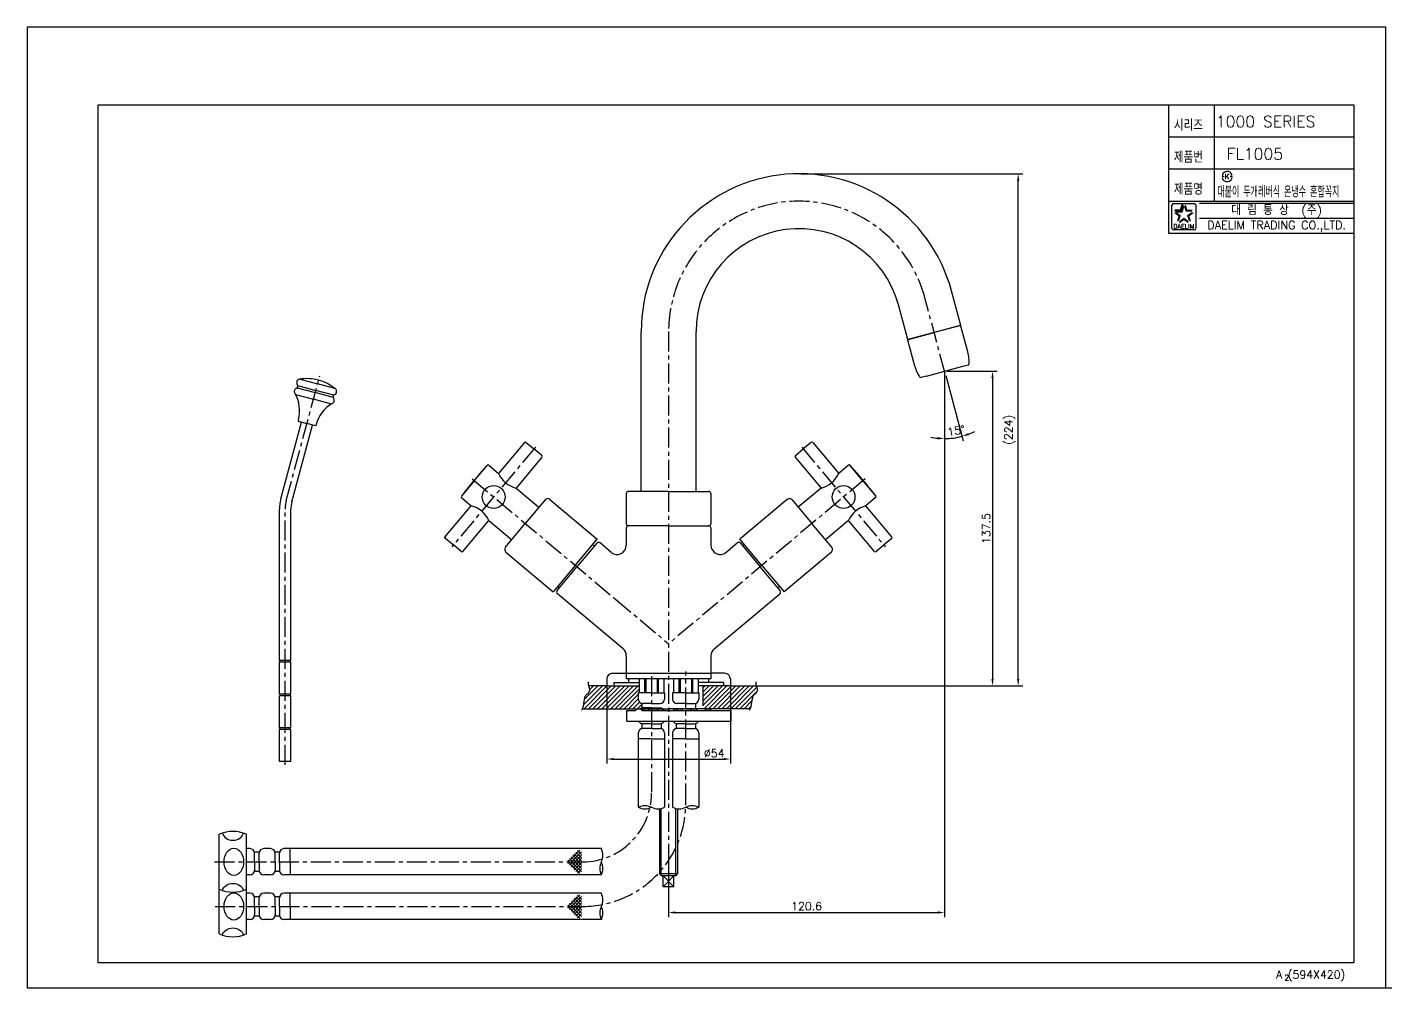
# Model space of a CAD drawing. Extents: x -1414 to 20, y -1132 to -538.
# Drawn here: x -1414 to -820, y -1132 to -712 of the extents above; entities that cross this region are included whole.
import ezdxf
from ezdxf.enums import TextEntityAlignment as Align

# ---------------------------------------------------------------- set-up
doc = ezdxf.new("R2010")
doc.units = 0
doc.header["$LTSCALE"] = 7
doc.header["$MEASUREMENT"] = 0
doc.linetypes.add('CENTER', pattern=[2, 1.25, -0.25, 0.25, -0.25])
doc.layers.get('0').update_dxf_attribs({"color": 2, "linetype": 'CONTINUOUS'})
for name, color, linetype in [('CL', 1, 'CENTER'), ('DIM', 2, 'CONTINUOUS'), ('DWG', 7, 'CONTINUOUS')]:
    doc.layers.add(name, color=color, linetype=linetype)
doc.styles.add('GHS', font='ROMANS', dxfattribs={"bigfont": 'GHS'})
doc.styles.add('ROMANS', font='romans')

# ---------------------------------------------------------------- blocks, each defined once
blk = doc.blocks.new('기본양식')
for p, q in [((-820.12, 442.54), (-820.12, 22.54)), ((-226.12, 442.54), (-820.12, 442.54)), ((-226.12, 22.54), (-226.12, 442.54)), ((-820.12, 22.54), (-226.12, 22.54))]:
    blk.add_line(p, q)
at = {"color": 4}
for p, q in [((-789.12, 33.54), (-789.12, 408.54)), ((-789.12, 408.54), (-240.12, 408.54)), ((-240.12, 408.54), (-240.12, 33.54)), ((-240.12, 33.54), (-789.12, 33.54))]:
    blk.add_line(p, q, dxfattribs=at)
at = {"color": 7}
for p, q in [((-321.12, 408.54), (-321.12, 352.54)), ((-301.12, 408.54), (-301.12, 366.54)), ((-321.12, 394.54), (-240.12, 394.54)), ((-321.12, 380.54), (-240.12, 380.54)), ((-321.12, 366.54), (-240.12, 366.54)), ((-321.12, 352.54), (-240.12, 352.54))]:
    blk.add_line(p, q, dxfattribs=at)
at = {"color": 2, "linetype": 'Continuous'}
for p, q in [((-319.64, 354.68), (-319.64, 364.68)), ((-318.89, 365.43), (-309.89, 365.43)), ((-309.14, 364.68), (-309.14, 354.68)), ((-307.62, 365.54), (-240.12, 365.54)), ((-307.62, 359.04), (-240.12, 359.04)), ((-309.89, 353.93), (-318.64, 353.93))]:
    blk.add_line(p, q, dxfattribs=at)
at = {"color": 2}
for p, q in [((-317.64, 361.81), (-318.31, 362.73)), ((-318.31, 362.73), (-315.88, 362.73)), ((-315.88, 362.73), (-315.13, 365.03)), ((-315.22, 361.81), (-314.47, 364.12)), ((-314.47, 364.12), (-315.13, 365.03)), ((-317.64, 361.81), (-315.22, 361.81))]:
    blk.add_line(p, q, dxfattribs=at)
at = {"color": 2, "linetype": 'Continuous'}
for centre, radius, start, end in [((-318.89, 364.68), 0.75, 90, 180), ((-309.89, 364.68), 0.75, 0, 90), ((-318.77, 354.8), 0.884, 188.1301, 278.1301), ((-309.89, 354.68), 0.75, 270, 0)]:
    blk.add_arc(centre, radius, start, end, dxfattribs=at)
at = {"color": 2}
for points in [[(-318.31, 362.73), (-317.64, 361.81), (-315.88, 362.73), (-315.22, 361.81)], [(-315.88, 362.73), (-315.22, 361.81), (-315.13, 365.03), (-314.47, 364.12)], [(-313.65, 365.03), (-314.32, 364.12), (-312.9, 362.73), (-313.57, 361.81)], [(-312.9, 362.73), (-313.57, 361.81), (-310.48, 362.73), (-311.14, 361.81)], [(-316.8, 359.9), (-315.72, 360.25), (-318.76, 361.32), (-317.69, 361.67)], [(-317.55, 357.59), (-316.47, 357.94), (-316.8, 359.9), (-315.72, 360.25)], [(-314.39, 358.15), (-314.39, 359.28), (-316.35, 356.72), (-316.35, 357.85)], [(-312.43, 356.72), (-312.43, 357.85), (-314.39, 358.15), (-314.39, 359.28)], [(-310.02, 361.32), (-311.1, 361.67), (-311.98, 359.9), (-313.06, 360.25)], [(-311.98, 359.9), (-313.06, 360.25), (-311.24, 357.59), (-312.31, 357.94)]]:
    blk.add_solid(points, dxfattribs=at)
at = {"layer": 'DIM'}
for p, q in [((-297.74, 377.23), (-297.24, 377.23)), ((-297.24, 377.23), (-296.74, 377.23)), ((-293.74, 377.23), (-294.24, 377.23)), ((-293.24, 377.23), (-293.74, 377.23))]:
    blk.add_line(p, q, dxfattribs=at)
for start, end in [(15, 180), (195, 0)]:
    blk.add_arc((-295.49, 377.23), 2.25, start, end, dxfattribs=at)
at = {"color": 7, "linetype": 'Continuous'}
for s, height, style, p in [('대 림 통 상  (주)', 4, 'GHS', (-273.86, 362.24)), ('DAELIM TRADING CO.,LTD.', 3.6, 'ROMANS', (-273.86, 355.47))]:
    blk.add_text(s, height=height, dxfattribs=dict(at, style=style)).set_placement(p, align=Align.MIDDLE)
at = {"color": 2, "linetype": 'Continuous', "style": 'ROMANS'}
blk.add_text('DAELIM', height=2, dxfattribs=at).set_placement((-314.39, 354.48), align=Align.CENTER)
at = {"color": 7, "style": 'GHS'}
for s, height, p in [('A (594X420)', 3.5, (-274.11, 26.57)), ('2', 2.5, (-270.45, 25.74))]:
    blk.add_text(s, height=height, dxfattribs=at).set_placement(p)
at = {"layer": 'DIM', "style": 'GHS', "width": 0.8}
for s, p in [('시리즈', (-318.78, 397.27)), ('제품번', (-318.78, 383.27)), ('제품명', (-318.78, 369.27))]:
    blk.add_text(s, height=5, dxfattribs=at).set_placement(p)
at = {"layer": 'DIM', "style": 'GHS'}
blk.add_text('K', height=2.39, dxfattribs=at).set_placement((-295.49, 377.23), align=Align.MIDDLE)

msp = doc.modelspace()

# ---------------------------------------------------------------- hatches: boundary and pattern name
h = msp.add_hatch()
h.set_pattern_fill('ANSI31', color=256, scale=11, style=0)
h.set_pattern_definition([(45, (-1975.7385, -1998.0722), (-0.9722718, 0.9722718), [])])
h.paths.add_polyline_path([(-1146.93, -1005.98), (-1146.93, -1003.29), (-1146.58, -1003.29), (-1146.58, -1000.22), (-1160.68, -1000.22), (-1168.68, -1000.22), (-1168.66, -1000.29), (-1168.62, -1000.4), (-1168.58, -1000.51), (-1168.54, -1000.64), (-1168.5, -1000.77), (-1168.45, -1000.9), (-1168.41, -1001.04), (-1168.38, -1001.19), (-1168.34, -1001.33), (-1168.31, -1001.47), (-1168.29, -1001.59), (-1168.26, -1001.71), (-1168.24, -1001.88), (-1168.24, -1002.05), (-1168.27, -1002.23), (-1168.32, -1002.38), (-1168.36, -1002.48), (-1168.41, -1002.61), (-1168.47, -1002.74), (-1168.54, -1002.88), (-1168.61, -1003.02), (-1168.69, -1003.16), (-1168.77, -1003.29), (-1168.86, -1003.42), (-1168.94, -1003.53), (-1169.03, -1003.64), (-1169.12, -1003.72), (-1169.21, -1003.8), (-1169.33, -1003.89), (-1169.47, -1003.97), (-1169.54, -1004.02), (-1169.61, -1004.06), (-1169.67, -1004.1), (-1169.73, -1004.14), (-1169.78, -1004.18), (-1169.82, -1004.22), (-1169.86, -1004.26), (-1169.9, -1004.31), (-1169.94, -1004.35), (-1169.98, -1004.4), (-1170.02, -1004.46), (-1170.06, -1004.52), (-1170.1, -1004.59), (-1170.15, -1004.68), (-1170.19, -1004.78), (-1170.24, -1004.9), (-1170.29, -1005.05), (-1170.34, -1005.21), (-1170.39, -1005.41), (-1170.45, -1005.63), (-1170.5, -1005.86), (-1170.56, -1006.11), (-1170.61, -1006.36), (-1170.66, -1006.6), (-1170.7, -1006.84), (-1170.74, -1007.07), (-1170.78, -1007.28), (-1170.8, -1007.47), (-1170.83, -1007.65), (-1170.85, -1007.82), (-1170.87, -1007.99), (-1170.89, -1008.15), (-1170.92, -1008.31), (-1170.94, -1008.48), (-1170.96, -1008.66), (-1170.99, -1008.85), (-1171.03, -1009.05), (-1171.08, -1009.25), (-1171.13, -1009.46), (-1171.2, -1009.69), (-1171.28, -1009.92), (-1171.38, -1010.16), (-1171.41, -1010.22), (-1146.08, -1010.22, -0.09037), (-1145.43, -1009.92), (-1145.43, -1007.92, -0.341999)])
h.paths.add_polyline_path([(-1097.16, -1005.86), (-1097.1, -1005.63), (-1097.05, -1005.41), (-1097, -1005.21), (-1096.95, -1005.05), (-1096.9, -1004.9), (-1096.83, -1004.73), (-1096.74, -1004.56), (-1096.66, -1004.43), (-1096.58, -1004.33), (-1096.5, -1004.24), (-1096.41, -1004.16), (-1096.3, -1004.08), (-1096.2, -1004.02), (-1096.12, -1003.97), (-1096.04, -1003.92), (-1095.96, -1003.86), (-1095.87, -1003.8), (-1095.78, -1003.72), (-1095.69, -1003.64), (-1095.6, -1003.53), (-1095.51, -1003.42), (-1095.43, -1003.29), (-1095.34, -1003.16), (-1095.27, -1003.02), (-1095.19, -1002.88), (-1095.13, -1002.74), (-1095.07, -1002.61), (-1095.02, -1002.48), (-1094.98, -1002.38), (-1094.95, -1002.28), (-1094.92, -1002.19), (-1094.91, -1002.1), (-1094.9, -1002.01), (-1094.9, -1001.92), (-1094.91, -1001.82), (-1094.92, -1001.71), (-1094.94, -1001.59), (-1094.97, -1001.47), (-1095, -1001.33), (-1095.03, -1001.19), (-1095.07, -1001.04), (-1095.11, -1000.9), (-1095.15, -1000.77), (-1095.19, -1000.64), (-1095.23, -1000.51), (-1095.28, -1000.4), (-1095.31, -1000.29), (-1095.34, -1000.22), (-1106.68, -1000.22), (-1118.68, -1000.22), (-1118.68, -1010.22), (-1098.07, -1010.22), (-1098.04, -1010.16), (-1097.94, -1009.92), (-1097.86, -1009.69), (-1097.79, -1009.46), (-1097.73, -1009.25), (-1097.69, -1009.05), (-1097.65, -1008.85), (-1097.62, -1008.66), (-1097.59, -1008.48), (-1097.57, -1008.31), (-1097.55, -1008.15), (-1097.53, -1007.99), (-1097.51, -1007.82), (-1097.49, -1007.65), (-1097.46, -1007.47), (-1097.43, -1007.28), (-1097.4, -1007.07), (-1097.36, -1006.84), (-1097.31, -1006.6), (-1097.26, -1006.36), (-1097.21, -1006.11)])

# ---------------------------------------------------------------- linework, layer by layer
for p, q in [((-1075.68, -776.33), (-978.85, -776.33)), ((-980.85, -997.22), (-980.85, -779.33)), ((-1013.03, -863.66), (-1013.03, -1101.3)), ((-1012.51, -864.59), (-1004.89, -893.04)), ((-1012.03, -862.66), (-990.07, -862.66)), ((-992.07, -865.66), (-992.07, -997.22)), ((-1160.68, -998.22), (-1160.68, -1034.22)), ((-1106.68, -998.22), (-1106.68, -1034.22)), ((-1097.45, -1000.22), (-990.07, -1000.22)), ((-991.07, -1000.22), (-978.85, -1000.22)), ((-1157.68, -1032.22), (-1109.68, -1032.22)), ((-1136.88, -1083.22), (-1136.88, -1053.81)), ((-1130.48, -1083.22), (-1130.48, -1053.81)), ((-1133.68, -1077.51), (-1133.68, -1101.3)), ((-1130.68, -1099.3), (-1016.03, -1099.3)), ((-820.12, -1132.24), (19.88, -1132.24))]:
    msp.add_line(p, q)
at = {"color": 2}
for p, q in [((-1172.47, -1072.06), (-1177.54, -1077.14)), ((-1176.34, -1075.01), (-1174.21, -1077.14)), ((-1171.76, -1072.77), (-1176.13, -1077.14)), ((-1175.63, -1074.3), (-1172.79, -1077.14)), ((-1174.93, -1073.6), (-1171.76, -1076.76)), ((-1171.76, -1074.18), (-1174.72, -1077.14)), ((-1174.22, -1072.89), (-1171.76, -1075.35)), ((-1173.51, -1072.18), (-1171.76, -1073.93)), ((-1178.46, -1077.13), (-1178.45, -1077.14)), ((-1178.46, -1077.15), (-1178.45, -1077.14)), ((-1177.75, -1076.42), (-1177.04, -1077.14)), ((-1177.75, -1077.86), (-1177.04, -1077.14)), ((-1172.47, -1082.22), (-1177.54, -1077.14)), ((-1177.05, -1075.72), (-1175.62, -1077.14)), ((-1177.05, -1078.56), (-1175.62, -1077.14)), ((-1176.34, -1079.27), (-1174.21, -1077.14)), ((-1171.76, -1081.51), (-1176.13, -1077.14)), ((-1175.63, -1079.98), (-1172.79, -1077.14)), ((-1174.93, -1080.68), (-1171.76, -1077.52)), ((-1171.76, -1080.1), (-1174.72, -1077.14)), ((-1174.22, -1081.39), (-1171.76, -1078.93)), ((-1173.51, -1082.1), (-1171.76, -1080.35)), ((-1171.76, -1075.6), (-1173.3, -1077.14)), ((-1171.76, -1078.68), (-1173.3, -1077.14)), ((-1171.76, -1077.01), (-1171.89, -1077.14)), ((-1171.76, -1077.27), (-1171.89, -1077.14)), ((-1172.47, -1091.56), (-1177.54, -1096.64)), ((-1171.76, -1092.27), (-1176.13, -1096.64)), ((-1174.22, -1092.39), (-1171.76, -1094.85)), ((-1173.51, -1091.68), (-1171.76, -1093.43)), ((-1178.46, -1096.63), (-1178.45, -1096.64)), ((-1178.46, -1096.65), (-1178.45, -1096.64)), ((-1177.75, -1095.92), (-1177.04, -1096.64)), ((-1177.75, -1097.36), (-1177.04, -1096.64)), ((-1172.47, -1101.72), (-1177.54, -1096.64)), ((-1177.05, -1095.22), (-1175.62, -1096.64)), ((-1177.05, -1098.06), (-1175.62, -1096.64)), ((-1176.34, -1094.51), (-1174.21, -1096.64)), ((-1176.34, -1098.77), (-1174.21, -1096.64)), ((-1171.76, -1101.01), (-1176.13, -1096.64)), ((-1175.63, -1093.8), (-1172.79, -1096.64)), ((-1175.63, -1099.48), (-1172.79, -1096.64)), ((-1174.93, -1093.1), (-1171.76, -1096.26)), ((-1174.93, -1100.18), (-1171.76, -1097.02)), ((-1171.76, -1093.68), (-1174.72, -1096.64)), ((-1171.76, -1099.6), (-1174.72, -1096.64)), ((-1174.22, -1100.89), (-1171.76, -1098.43)), ((-1171.76, -1095.1), (-1173.3, -1096.64)), ((-1171.76, -1098.18), (-1173.3, -1096.64)), ((-1171.76, -1096.51), (-1171.89, -1096.64)), ((-1171.76, -1096.77), (-1171.89, -1096.64)), ((-1173.51, -1101.6), (-1171.76, -1099.85))]:
    msp.add_line(p, q, dxfattribs=at)
for start, end in [(290.83834, 296.67667), (258.32333, 264.16166), (270, 285)]:
    msp.add_arc((-1013.03, -862.66), 29.45, start, end)
at = {"color": 2, "linetype": 'Continuous'}
for centre, start, end in [((-1144.06, -1059.47), 64.95062, 115.04938), ((-1144.06, -1047.17), 244.95062, 295.04938), ((-1138.31, -1047.17), 244.95062, 295.04938), ((-1129.06, -1047.17), 244.95062, 295.04938), ((-1123.31, -1059.47), 64.95062, 115.04938), ((-1123.31, -1047.17), 244.95062, 295.04938), ((-1169.24, -1074.26), 334.95062, 25.04938), ((-1156.94, -1080.01), 154.95062, 205.04938), ((-1169.24, -1080.01), 334.95062, 25.04938), ((-1169.24, -1093.76), 334.95062, 25.04938), ((-1156.94, -1099.51), 154.95062, 205.04938), ((-1169.24, -1099.51), 334.95062, 25.04938)]:
    msp.add_arc(centre, 6.79, start, end, dxfattribs=at)
for points in [[(-981.35, -779.33), (-980.35, -779.33), (-980.85, -776.33)], [(-992.57, -865.66), (-991.57, -865.66), (-992.07, -862.66)], [(-1002.4, -890.66), (-1002.71, -889.71), (-1005.41, -891.11)], [(-1016, -891.46), (-1016.05, -892.46), (-1013.03, -892.11)], [(-992.57, -997.22), (-991.57, -997.22), (-992.07, -1000.22)], [(-981.35, -997.22), (-980.35, -997.22), (-980.85, -1000.22)], [(-1157.68, -1031.72), (-1157.68, -1032.72), (-1160.68, -1032.22)], [(-1109.68, -1031.72), (-1109.68, -1032.72), (-1106.68, -1032.22)], [(-1130.68, -1098.8), (-1130.68, -1099.8), (-1133.68, -1099.3)], [(-1016.03, -1098.8), (-1016.03, -1099.8), (-1013.03, -1099.3)]]:
    msp.add_solid(points)
at = {"layer": 'CL'}
for p, q in [((-1012.77, -863.62), (-1021.63, -830.58)), ((-1133.68, -845.33), (-1133.68, -1087.52)), ((-1300.83, -919.16), (-1286.22, -864.64)), ((-1191.91, -895.88), (-1228.42, -939.39)), ((-1075.46, -895.88), (-1038.95, -939.39)), ((-1219.55, -909.76), (-1156.88, -962.34)), ((-1047.82, -909.76), (-1133.68, -981.81)), ((-1301.34, -1034.73), (-1301.34, -923.04)), ((-1156.88, -962.34), (-1133.68, -981.81)), ((-1141.18, -996), (-1141.18, -1047.14)), ((-1126.18, -1051.64), (-1126.18, -993.99)), ((-1118.68, -1000.22), (-1118.68, -1010.22)), ((-1332.17, -1077.14), (-1171.18, -1077.14)), ((-1331.87, -1096.64), (-1171.18, -1096.64))]:
    msp.add_line(p, q, dxfattribs=at)
at = {"layer": 'CL', "color": 7, "linetype": 'Continuous'}
for p, q in [((-1160.68, -1000.22), (-1168.68, -1000.22)), ((-1106.68, -1000.22), (-1095.34, -1000.22)), ((-1171.41, -1010.22), (-1133.68, -1010.22)), ((-1098.07, -1010.22), (-1133.68, -1010.22))]:
    msp.add_line(p, q, dxfattribs=at)
at = {"layer": 'CL'}
for centre, radius, start, end in [((-1076.68, -845.33), 57, 15, 180), ((-1286.34, -923.04), 15, 165, 180), ((-1171.18, -1047.14), 30, 270, 0), ((-1171.18, -1051.64), 45, 270, 0)]:
    msp.add_arc(centre, radius, start, end, dxfattribs=at)
at = {"layer": 'DIM'}
for p, q in [((-1169.21, -1003.8), (-1169.3, -1003.86)), ((-1169.12, -1003.72), (-1169.21, -1003.8)), ((-1169.03, -1003.64), (-1169.12, -1003.72)), ((-1168.94, -1003.53), (-1169.03, -1003.64)), ((-1168.86, -1003.42), (-1168.94, -1003.53)), ((-1168.89, -999.04), (-1168.9, -999.17)), ((-1168.9, -999.17), (-1168.9, -999.29)), ((-1168.9, -999.29), (-1168.89, -999.42)), ((-1168.87, -998.91), (-1168.89, -999.04)), ((-1168.89, -999.42), (-1168.88, -999.54)), ((-1168.88, -999.54), (-1168.85, -999.66)), ((-1168.83, -998.79), (-1168.87, -998.91)), ((-1168.77, -1003.29), (-1168.86, -1003.42)), ((-1168.85, -999.66), (-1168.83, -999.77)), ((-1168.78, -998.67), (-1168.83, -998.79)), ((-1168.83, -999.77), (-1168.8, -999.88)), ((-1168.8, -999.88), (-1168.77, -999.98)), ((-1168.71, -998.53), (-1168.78, -998.67)), ((-1168.77, -999.98), (-1168.73, -1000.09)), ((-1168.69, -1003.16), (-1168.77, -1003.29)), ((-1168.73, -1000.09), (-1168.7, -1000.19)), ((-1168.71, -998.52), (-1168.71, -998.53)), ((-1168.7, -1000.19), (-1168.66, -1000.29)), ((-1168.61, -1003.02), (-1168.69, -1003.16)), ((-1168.66, -1000.29), (-1168.62, -1000.4)), ((-1168.62, -1000.4), (-1168.58, -1000.51)), ((-1168.54, -1002.88), (-1168.61, -1003.02)), ((-1168.58, -1000.51), (-1168.54, -1000.64)), ((-1168.54, -1000.64), (-1168.5, -1000.77)), ((-1168.47, -1002.74), (-1168.54, -1002.88)), ((-1168.5, -1000.77), (-1168.45, -1000.9)), ((-1168.41, -1002.61), (-1168.47, -1002.74)), ((-1168.45, -1000.9), (-1168.41, -1001.04)), ((-1168.41, -1001.04), (-1168.38, -1001.19)), ((-1168.36, -1002.48), (-1168.41, -1002.61)), ((-1168.38, -1001.19), (-1168.34, -1001.33)), ((-1168.32, -1002.38), (-1168.36, -1002.48)), ((-1168.34, -1001.33), (-1168.31, -1001.47)), ((-1168.29, -1002.28), (-1168.32, -1002.38)), ((-1168.31, -1001.47), (-1168.29, -1001.59)), ((-1168.29, -1001.59), (-1168.26, -1001.71)), ((-1168.27, -1002.19), (-1168.29, -1002.28)), ((-1168.25, -1002.1), (-1168.27, -1002.19)), ((-1168.26, -1001.71), (-1168.25, -1001.82)), ((-1168.25, -1001.82), (-1168.24, -1001.92)), ((-1168.24, -1002.01), (-1168.25, -1002.1)), ((-1168.24, -1001.92), (-1168.24, -1002.01)), ((-1095.87, -1003.8), (-1095.96, -1003.86)), ((-1095.78, -1003.72), (-1095.87, -1003.8)), ((-1095.69, -1003.64), (-1095.78, -1003.72)), ((-1095.6, -1003.53), (-1095.69, -1003.64)), ((-1095.51, -1003.42), (-1095.6, -1003.53)), ((-1095.55, -999.04), (-1095.56, -999.17)), ((-1095.56, -999.17), (-1095.56, -999.29)), ((-1095.56, -999.29), (-1095.55, -999.42)), ((-1095.53, -998.91), (-1095.55, -999.04)), ((-1095.55, -999.42), (-1095.53, -999.54)), ((-1095.49, -998.79), (-1095.53, -998.91)), ((-1095.53, -999.54), (-1095.51, -999.66)), ((-1095.51, -999.66), (-1095.48, -999.77)), ((-1095.43, -1003.29), (-1095.51, -1003.42)), ((-1095.44, -998.67), (-1095.49, -998.79)), ((-1095.48, -999.77), (-1095.45, -999.88)), ((-1095.45, -999.88), (-1095.42, -999.98)), ((-1095.37, -998.53), (-1095.44, -998.67)), ((-1095.34, -1003.16), (-1095.43, -1003.29)), ((-1095.42, -999.98), (-1095.39, -1000.09)), ((-1095.39, -1000.09), (-1095.35, -1000.19)), ((-1095.36, -998.52), (-1095.37, -998.53)), ((-1095.35, -1000.19), (-1095.31, -1000.29)), ((-1095.27, -1003.02), (-1095.34, -1003.16)), ((-1095.31, -1000.29), (-1095.28, -1000.4)), ((-1095.28, -1000.4), (-1095.23, -1000.51)), ((-1095.19, -1002.88), (-1095.27, -1003.02)), ((-1095.23, -1000.51), (-1095.19, -1000.64)), ((-1095.19, -1000.64), (-1095.15, -1000.77)), ((-1095.13, -1002.74), (-1095.19, -1002.88)), ((-1095.15, -1000.77), (-1095.11, -1000.9)), ((-1095.07, -1002.61), (-1095.13, -1002.74)), ((-1095.11, -1000.9), (-1095.07, -1001.04)), ((-1095.07, -1001.04), (-1095.03, -1001.19)), ((-1095.02, -1002.48), (-1095.07, -1002.61)), ((-1095.03, -1001.19), (-1095, -1001.33)), ((-1094.98, -1002.38), (-1095.02, -1002.48)), ((-1095, -1001.33), (-1094.97, -1001.47)), ((-1094.95, -1002.28), (-1094.98, -1002.38)), ((-1094.97, -1001.47), (-1094.94, -1001.59)), ((-1094.92, -1002.19), (-1094.95, -1002.28)), ((-1094.94, -1001.59), (-1094.92, -1001.71)), ((-1094.92, -1001.71), (-1094.91, -1001.82)), ((-1094.91, -1002.1), (-1094.92, -1002.19)), ((-1094.91, -1001.82), (-1094.9, -1001.92)), ((-1094.9, -1002.01), (-1094.91, -1002.1)), ((-1094.9, -1001.92), (-1094.9, -1002.01)), ((-1171.2, -1009.69), (-1171.28, -1009.92)), ((-1171.13, -1009.46), (-1171.2, -1009.69)), ((-1171.08, -1009.25), (-1171.13, -1009.46)), ((-1171.03, -1009.05), (-1171.08, -1009.25)), ((-1170.99, -1008.85), (-1171.03, -1009.05)), ((-1170.96, -1008.66), (-1170.99, -1008.85)), ((-1170.94, -1008.48), (-1170.96, -1008.66)), ((-1170.92, -1008.31), (-1170.94, -1008.48)), ((-1170.89, -1008.15), (-1170.92, -1008.31)), ((-1170.87, -1007.99), (-1170.89, -1008.15)), ((-1170.85, -1007.82), (-1170.87, -1007.99)), ((-1170.83, -1007.65), (-1170.85, -1007.82)), ((-1170.8, -1007.47), (-1170.83, -1007.65)), ((-1170.78, -1007.28), (-1170.8, -1007.47)), ((-1170.74, -1007.07), (-1170.78, -1007.28)), ((-1170.7, -1006.84), (-1170.74, -1007.07)), ((-1170.66, -1006.6), (-1170.7, -1006.84)), ((-1170.61, -1006.36), (-1170.66, -1006.6)), ((-1170.56, -1006.11), (-1170.61, -1006.36)), ((-1170.5, -1005.86), (-1170.56, -1006.11)), ((-1170.45, -1005.63), (-1170.5, -1005.86)), ((-1170.39, -1005.41), (-1170.45, -1005.63)), ((-1170.34, -1005.21), (-1170.39, -1005.41)), ((-1170.29, -1005.05), (-1170.34, -1005.21)), ((-1170.24, -1004.9), (-1170.29, -1005.05)), ((-1170.19, -1004.78), (-1170.24, -1004.9)), ((-1170.15, -1004.68), (-1170.19, -1004.78)), ((-1170.1, -1004.59), (-1170.15, -1004.68)), ((-1170.06, -1004.52), (-1170.1, -1004.59)), ((-1170.02, -1004.46), (-1170.06, -1004.52)), ((-1169.98, -1004.4), (-1170.02, -1004.46)), ((-1169.94, -1004.35), (-1169.98, -1004.4)), ((-1169.9, -1004.31), (-1169.94, -1004.35)), ((-1169.86, -1004.26), (-1169.9, -1004.31)), ((-1169.82, -1004.22), (-1169.86, -1004.26)), ((-1169.78, -1004.18), (-1169.82, -1004.22)), ((-1169.73, -1004.14), (-1169.78, -1004.18)), ((-1169.67, -1004.1), (-1169.73, -1004.14)), ((-1169.61, -1004.06), (-1169.67, -1004.1)), ((-1169.54, -1004.02), (-1169.61, -1004.06)), ((-1169.47, -1003.97), (-1169.54, -1004.02)), ((-1169.39, -1003.92), (-1169.47, -1003.97)), ((-1169.3, -1003.86), (-1169.39, -1003.92)), ((-1097.86, -1009.69), (-1097.94, -1009.92)), ((-1097.79, -1009.46), (-1097.86, -1009.69)), ((-1097.73, -1009.25), (-1097.79, -1009.46)), ((-1097.69, -1009.05), (-1097.73, -1009.25)), ((-1097.65, -1008.85), (-1097.69, -1009.05)), ((-1097.62, -1008.66), (-1097.65, -1008.85)), ((-1097.59, -1008.48), (-1097.62, -1008.66)), ((-1097.57, -1008.31), (-1097.59, -1008.48)), ((-1097.55, -1008.15), (-1097.57, -1008.31)), ((-1097.53, -1007.99), (-1097.55, -1008.15)), ((-1097.51, -1007.82), (-1097.53, -1007.99)), ((-1097.49, -1007.65), (-1097.51, -1007.82)), ((-1097.46, -1007.47), (-1097.49, -1007.65)), ((-1097.43, -1007.28), (-1097.46, -1007.47)), ((-1097.4, -1007.07), (-1097.43, -1007.28)), ((-1097.36, -1006.84), (-1097.4, -1007.07)), ((-1097.31, -1006.6), (-1097.36, -1006.84)), ((-1097.26, -1006.36), (-1097.31, -1006.6)), ((-1097.21, -1006.11), (-1097.26, -1006.36)), ((-1097.16, -1005.86), (-1097.21, -1006.11)), ((-1097.1, -1005.63), (-1097.16, -1005.86)), ((-1097.05, -1005.41), (-1097.1, -1005.63)), ((-1097, -1005.21), (-1097.05, -1005.41)), ((-1096.95, -1005.05), (-1097, -1005.21)), ((-1096.9, -1004.9), (-1096.95, -1005.05)), ((-1096.85, -1004.78), (-1096.9, -1004.9)), ((-1096.8, -1004.68), (-1096.85, -1004.78)), ((-1096.76, -1004.59), (-1096.8, -1004.68)), ((-1096.72, -1004.52), (-1096.76, -1004.59)), ((-1096.68, -1004.46), (-1096.72, -1004.52)), ((-1096.64, -1004.4), (-1096.68, -1004.46)), ((-1096.6, -1004.35), (-1096.64, -1004.4)), ((-1096.56, -1004.31), (-1096.6, -1004.35)), ((-1096.52, -1004.26), (-1096.56, -1004.31)), ((-1096.48, -1004.22), (-1096.52, -1004.26)), ((-1096.43, -1004.18), (-1096.48, -1004.22)), ((-1096.38, -1004.14), (-1096.43, -1004.18)), ((-1096.33, -1004.1), (-1096.38, -1004.14)), ((-1096.27, -1004.06), (-1096.33, -1004.1)), ((-1096.2, -1004.02), (-1096.27, -1004.06)), ((-1096.12, -1003.97), (-1096.2, -1004.02)), ((-1096.04, -1003.92), (-1096.12, -1003.97)), ((-1095.96, -1003.86), (-1096.04, -1003.92)), ((-1171.65, -1010.67), (-1171.75, -1010.84)), ((-1171.5, -1010.41), (-1171.65, -1010.67)), ((-1171.38, -1010.16), (-1171.5, -1010.41)), ((-1171.28, -1009.92), (-1171.38, -1010.16)), ((-1098.3, -1010.67), (-1098.4, -1010.84)), ((-1098.16, -1010.41), (-1098.3, -1010.67)), ((-1098.04, -1010.16), (-1098.16, -1010.41)), ((-1097.94, -1009.92), (-1098.04, -1010.16))]:
    msp.add_line(p, q, dxfattribs=at)
at = {"layer": 'DWG'}
for p, q in [((-1005.97, -842.62), (-1010.03, -827.47)), ((-1029.16, -848.83), (-1033.22, -833.68)), ((-1005.97, -842.62), (-1017.57, -845.73)), ((-1006.26, -842.72), (-1017.56, -845.75)), ((-1002.88, -854.18), (-1005.89, -842.94)), ((-1145.68, -915.22), (-1145.68, -845.33)), ((-1121.68, -915.22), (-1121.68, -845.33)), ((-1017.57, -845.73), (-1029.16, -848.83)), ((-1026.06, -860.39), (-1029.07, -849.15)), ((-1028.86, -848.78), (-1017.56, -845.75)), ((-1021, -864.79), (-1005.06, -860.52)), ((-1005.06, -860.52), (-1002.77, -859.91)), ((-1002.77, -859.91), (-1002.4, -859.81)), ((-1294.72, -866.13), (-1287.16, -868.15)), ((-1023.29, -865.41), (-1023.65, -865.5)), ((-1021, -864.79), (-1023.29, -865.41)), ((-1296.83, -872.81), (-1288.98, -874.91)), ((-1296.06, -869.91), (-1288.2, -872.01)), ((-1295.8, -868.94), (-1287.94, -871.05)), ((-1280.34, -874.12), (-1288.2, -872.01)), ((-1280.08, -873.15), (-1287.94, -871.05)), ((-1279.61, -870.17), (-1287.16, -868.15)), ((-1281.13, -877.01), (-1288.98, -874.91)), ((-1303.25, -918.51), (-1294.24, -884.89)), ((-1295.51, -883.86), (-1295.69, -884.5)), ((-1295.69, -884.5), (-1291.82, -885.54)), ((-1298.42, -919.8), (-1289.41, -886.18)), ((-1287.96, -886.57), (-1291.82, -885.54)), ((-1287.79, -885.93), (-1287.96, -886.57)), ((-1196.7, -893.82), (-1208.05, -907.34)), ((-1196, -893.76), (-1192.55, -896.65)), ((-1189.1, -899.54), (-1192.55, -896.65)), ((-1078.26, -899.54), (-1074.81, -896.65)), ((-1071.37, -893.76), (-1074.81, -896.65)), ((-1070.66, -893.82), (-1059.32, -907.34)), ((-1189.04, -900.25), (-1200.39, -913.77)), ((-1078.32, -900.25), (-1066.98, -913.77)), ((-1218.63, -910.54), (-1213, -903.83)), ((-1212.3, -903.77), (-1208.05, -907.34)), ((-1055.07, -903.77), (-1059.32, -907.34)), ((-1048.74, -910.54), (-1054.36, -903.83)), ((-1218.63, -910.54), (-1224.25, -917.24)), ((-1200.39, -913.77), (-1190.39, -922.15)), ((-1066.98, -913.77), (-1076.98, -922.15)), ((-1048.74, -910.54), (-1043.11, -917.24)), ((-1224.19, -917.94), (-1219.94, -921.51)), ((-1185.55, -918.71), (-1164.86, -936.07)), ((-1152.18, -916.22), (-1152.18, -929.22)), ((-1133.68, -915.22), (-1151.18, -915.22)), ((-1133.68, -915.22), (-1116.18, -915.22)), ((-1115.18, -916.22), (-1115.18, -929.22)), ((-1081.82, -918.71), (-1102.5, -936.07)), ((-1043.17, -917.94), (-1047.43, -921.51)), ((-1303.84, -989.13), (-1303.84, -923.04)), ((-1298.84, -989.13), (-1298.84, -923.04)), ((-1231.61, -935.41), (-1219.94, -921.51)), ((-1036.08, -935.03), (-1047.43, -921.51)), ((-1223.62, -941.46), (-1212.28, -927.94)), ((-1212.28, -927.94), (-1202.28, -936.33)), ((-1152.18, -931.22), (-1152.18, -938.78)), ((-1133.68, -930.22), (-1151.18, -930.22)), ((-1133.68, -930.22), (-1116.18, -930.22)), ((-1115.18, -931.22), (-1115.18, -938.78)), ((-1055.09, -927.94), (-1065.08, -936.33)), ((-1043.74, -941.46), (-1055.09, -927.94)), ((-1231.61, -935.41), (-1227.78, -938.63)), ((-1174.5, -947.56), (-1164.86, -936.07)), ((-1165.06, -937.86), (-1173.74, -948.2)), ((-1166.79, -938.37), (-1166.02, -939.01)), ((-1158.75, -941.85), (-1163.65, -937.74)), ((-1108.61, -941.85), (-1103.71, -937.74)), ((-1092.86, -947.56), (-1102.5, -936.07)), ((-1102.31, -937.86), (-1093.63, -948.2)), ((-1100.58, -938.37), (-1101.34, -939.01)), ((-1036.14, -935.74), (-1039.59, -938.63)), ((-1224.33, -941.52), (-1227.78, -938.63)), ((-1204.83, -941.7), (-1184.15, -959.05)), ((-1062.54, -941.7), (-1083.22, -959.05)), ((-1043.04, -941.52), (-1039.59, -938.63)), ((-1174.5, -947.56), (-1184.15, -959.05)), ((-1182.42, -958.54), (-1173.74, -948.2)), ((-1084.95, -958.54), (-1093.63, -948.2)), ((-1092.86, -947.56), (-1083.22, -959.05)), ((-1153.61, -984.02), (-1182.29, -959.95)), ((-1182.22, -956.75), (-1181.45, -957.4)), ((-1113.75, -984.02), (-1085.07, -959.95)), ((-1085.15, -956.75), (-1085.91, -957.4)), ((-1298.84, -989.13), (-1303.84, -989.13)), ((-1303.84, -1003.83), (-1303.84, -989.83)), ((-1298.84, -989.83), (-1303.84, -989.83)), ((-1303.59, -989.83), (-1303.59, -989.13)), ((-1299.09, -989.83), (-1299.09, -989.13)), ((-1298.84, -1003.83), (-1298.84, -989.83)), ((-1152.18, -987.08), (-1152.18, -997.22)), ((-1115.18, -987.08), (-1115.18, -997.22)), ((-1160.68, -997.22), (-1160.68, -1000.22)), ((-1158.18, -994.72), (-1152.18, -994.72)), ((-1152.18, -994.72), (-1115.18, -994.72)), ((-1133.68, -997.22), (-1152.18, -997.22)), ((-1146.58, -997.22), (-1152.18, -997.22)), ((-1151.18, -997.22), (-1151.18, -998.7)), ((-1131.58, -997.22), (-1135.78, -997.22)), ((-1115.18, -997.22), (-1133.68, -997.22)), ((-1115.18, -997.22), (-1120.78, -997.22)), ((-1116.18, -997.22), (-1116.18, -998.7)), ((-1115.18, -994.72), (-1115.18, -997.22)), ((-1115.18, -994.72), (-1115.18, -997.22)), ((-1109.18, -994.72), (-1115.18, -994.72)), ((-1106.68, -997.22), (-1106.68, -1000.22)), ((-1298.84, -1003.83), (-1303.84, -1003.83)), ((-1303.59, -1003.83), (-1303.59, -1004.53)), ((-1299.09, -1003.83), (-1299.09, -1004.53)), ((-1160.68, -1000.22), (-1146.58, -1000.22)), ((-1157.68, -998.7), (-1157.68, -1000.22)), ((-1157.68, -998.7), (-1146.58, -998.7)), ((-1146.93, -1003.29), (-1146.93, -1005.98)), ((-1135.43, -1003.29), (-1135.43, -1005.98)), ((-1131.93, -1003.29), (-1131.93, -1005.98)), ((-1109.68, -998.7), (-1120.78, -998.7)), ((-1106.68, -1000.22), (-1120.78, -1000.22)), ((-1120.43, -1003.29), (-1120.43, -1005.98)), ((-1109.68, -998.7), (-1109.68, -1000.22)), ((-1298.84, -1004.53), (-1303.84, -1004.53)), ((-1303.84, -1018.53), (-1303.84, -1004.53)), ((-1298.84, -1018.53), (-1298.84, -1004.53)), ((-1151.88, -1011.02), (-1148.18, -1011.02)), ((-1151.88, -1015.62), (-1151.88, -1011.02)), ((-1151.88, -1015.62), (-1106.28, -1015.62)), ((-1148.18, -1011.02), (-1147.51, -1010.22)), ((-1147.51, -1010.22), (-1145.74, -1010.22)), ((-1146.8, -1010.22), (-1145.04, -1010.22)), ((-1145.18, -1011.02), (-1145.85, -1010.22)), ((-1145.18, -1011.02), (-1106.28, -1011.02)), ((-1145.18, -1011.02), (-1144.37, -1011.02)), ((-1144.37, -1011.02), (-1145.04, -1010.22)), ((-1144.97, -1011.02), (-1141.97, -1011.02)), ((-1144.72, -1010.59), (-1144.41, -1010.22)), ((-1144.41, -1010.22), (-1142.64, -1010.22)), ((-1141.97, -1011.02), (-1142.64, -1010.22)), ((-1141.15, -1011.02), (-1140.48, -1010.22)), ((-1141.15, -1011.02), (-1138.15, -1011.02)), ((-1140.48, -1010.22), (-1138.82, -1010.22)), ((-1138.15, -1011.02), (-1138.82, -1010.22)), ((-1138.03, -1015.62), (-1133.68, -1015.62)), ((-1136.18, -1011.02), (-1135.51, -1010.22)), ((-1135.51, -1010.22), (-1133.85, -1010.22)), ((-1133.18, -1011.02), (-1133.85, -1010.22)), ((-1130.39, -1011.02), (-1129.72, -1010.22)), ((-1130.39, -1011.02), (-1127.39, -1011.02)), ((-1129.72, -1010.22), (-1128.07, -1010.22)), ((-1127.39, -1011.02), (-1128.07, -1010.22)), ((-1124.18, -1011.02), (-1123.51, -1010.22)), ((-1124.18, -1011.02), (-1121.18, -1011.02)), ((-1123.51, -1010.22), (-1121.85, -1010.22)), ((-1121.18, -1011.02), (-1121.85, -1010.22)), ((-1117.97, -1011.02), (-1117.3, -1010.22)), ((-1117.97, -1011.02), (-1114.97, -1011.02)), ((-1117.3, -1010.22), (-1115.64, -1010.22)), ((-1114.97, -1011.02), (-1115.64, -1010.22)), ((-1106.28, -1015.62), (-1106.28, -1011.02)), ((-1298.84, -1018.53), (-1303.84, -1018.53)), ((-1303.84, -1033.23), (-1303.84, -1019.23)), ((-1298.84, -1019.23), (-1303.84, -1019.23)), ((-1303.59, -1019.23), (-1303.59, -1018.53)), ((-1299.09, -1019.23), (-1299.09, -1018.53)), ((-1298.84, -1033.23), (-1298.84, -1019.23)), ((-1146.93, -1020.85), (-1146.93, -1022.31)), ((-1135.43, -1020.85), (-1135.43, -1022.31)), ((-1131.93, -1020.85), (-1131.93, -1022.31)), ((-1120.43, -1020.85), (-1120.43, -1022.31)), ((-1298.84, -1033.23), (-1303.84, -1033.23)), ((-1137.63, -1053.93), (-1137.63, -1082.47)), ((-1129.73, -1053.93), (-1129.73, -1082.47)), ((-1316.71, -1071.39), (-1318.18, -1071.39)), ((-1307.72, -1071.39), (-1310.64, -1071.39)), ((-1316.71, -1082.89), (-1318.18, -1082.89)), ((-1307.72, -1082.89), (-1310.64, -1082.89)), ((-1136.78, -1083.32), (-1137.63, -1082.47)), ((-1133.68, -1082.47), (-1137.63, -1082.47)), ((-1133.68, -1083.32), (-1136.78, -1083.32)), ((-1136.03, -1088.02), (-1136.03, -1083.32)), ((-1136.03, -1088.02), (-1131.33, -1083.32)), ((-1136.03, -1083.32), (-1131.33, -1088.02)), ((-1129.73, -1082.47), (-1133.68, -1082.47)), ((-1130.58, -1083.32), (-1133.68, -1083.32)), ((-1131.33, -1088.02), (-1131.33, -1083.32)), ((-1130.58, -1083.32), (-1129.73, -1082.47)), ((-1316.71, -1090.89), (-1318.18, -1090.89)), ((-1307.72, -1090.89), (-1310.64, -1090.89)), ((-1131.33, -1088.02), (-1136.03, -1088.02)), ((-1316.71, -1102.39), (-1318.18, -1102.39)), ((-1307.72, -1102.39), (-1310.64, -1102.39))]:
    msp.add_line(p, q, dxfattribs=at)
at = {"layer": 'DWG', "color": 7}
for p, q in [((-1187.66, -918.9), (-1196.34, -929.24)), ((-1079.71, -918.9), (-1071.03, -929.24)), ((-1205.01, -939.58), (-1196.34, -929.24)), ((-1062.35, -939.58), (-1071.03, -929.24))]:
    msp.add_line(p, q, dxfattribs=at)
at = {"layer": 'DWG', "color": 7, "linetype": 'Continuous'}
for p, q in [((-1146.58, -997.22), (-1146.58, -1003.29)), ((-1144.18, -997.22), (-1144.18, -1003.29)), ((-1143.68, -997.22), (-1143.68, -1003.29)), ((-1138.68, -997.22), (-1138.68, -1003.29)), ((-1138.18, -997.22), (-1138.18, -1003.29)), ((-1135.78, -997.22), (-1135.78, -1003.29)), ((-1131.58, -997.22), (-1131.58, -1003.29)), ((-1129.18, -997.22), (-1129.18, -1003.29)), ((-1128.68, -997.22), (-1128.68, -1003.29)), ((-1123.68, -997.22), (-1123.68, -1003.29)), ((-1123.18, -997.22), (-1123.18, -1003.29)), ((-1120.78, -997.22), (-1120.78, -1003.29)), ((-1141.18, -1003.29), (-1146.93, -1003.29)), ((-1141.18, -1003.29), (-1135.43, -1003.29)), ((-1126.18, -1003.29), (-1131.93, -1003.29)), ((-1126.18, -1003.29), (-1120.43, -1003.29)), ((-1145.43, -1007.92), (-1145.43, -1010.32)), ((-1141.18, -1007.98), (-1144.93, -1007.98)), ((-1141.18, -1007.98), (-1137.43, -1007.98)), ((-1126.18, -1007.98), (-1129.93, -1007.98)), ((-1126.18, -1007.98), (-1122.43, -1007.98)), ((-1121.93, -1007.92), (-1121.93, -1010.32)), ((-1141.18, -1009.85), (-1144.93, -1009.85)), ((-1141.18, -1010.26), (-1144.93, -1010.26)), ((-1141.18, -1009.85), (-1137.43, -1009.85)), ((-1141.18, -1010.26), (-1137.43, -1010.26)), ((-1126.18, -1010.26), (-1129.93, -1010.26)), ((-1126.18, -1010.26), (-1122.43, -1010.26)), ((-1146.93, -1020.85), (-1146.93, -1053.32)), ((-1145.43, -1016.71), (-1145.43, -1018.91)), ((-1141.18, -1016.78), (-1144.93, -1016.78)), ((-1141.18, -1016.78), (-1144.93, -1016.78)), ((-1141.18, -1018.85), (-1144.93, -1018.85)), ((-1141.18, -1016.78), (-1137.43, -1016.78)), ((-1141.18, -1016.78), (-1137.43, -1016.78)), ((-1141.18, -1018.85), (-1137.43, -1018.85)), ((-1136.93, -1016.71), (-1136.93, -1018.91)), ((-1135.43, -1020.85), (-1135.43, -1053.32)), ((-1131.93, -1020.85), (-1131.93, -1053.32)), ((-1130.43, -1016.71), (-1130.43, -1018.91)), ((-1126.18, -1016.78), (-1129.93, -1016.78)), ((-1126.18, -1016.78), (-1129.93, -1016.78)), ((-1126.18, -1018.85), (-1129.93, -1018.85)), ((-1126.18, -1016.78), (-1122.43, -1016.78)), ((-1126.18, -1016.78), (-1122.43, -1016.78)), ((-1126.18, -1018.85), (-1122.43, -1018.85)), ((-1121.93, -1016.71), (-1121.93, -1018.91)), ((-1120.43, -1020.85), (-1120.43, -1053.32)), ((-1141.18, -1023.33), (-1146.93, -1023.33)), ((-1141.18, -1023.33), (-1135.43, -1023.33)), ((-1126.18, -1023.33), (-1131.93, -1023.33)), ((-1126.18, -1023.33), (-1120.43, -1023.33)), ((-1330.18, -1108.67), (-1330.18, -1065.11)), ((-1318.18, -1108.67), (-1318.18, -1065.11)), ((-1312.57, -1072.89), (-1314.77, -1072.89)), ((-1314.71, -1077.14), (-1314.71, -1073.39)), ((-1312.64, -1077.14), (-1312.64, -1073.39)), ((-1303.78, -1072.89), (-1305.78, -1072.89)), ((-1305.72, -1077.14), (-1305.72, -1073.39)), ((-1303.84, -1077.14), (-1303.84, -1073.39)), ((-1163.09, -1071.39), (-1301.84, -1071.39)), ((-1299.16, -1077.14), (-1299.16, -1071.39)), ((-1314.71, -1077.14), (-1314.71, -1080.89)), ((-1312.64, -1077.14), (-1312.64, -1080.89)), ((-1305.72, -1077.14), (-1305.72, -1080.89)), ((-1303.84, -1077.14), (-1303.84, -1080.89)), ((-1299.16, -1077.14), (-1299.16, -1082.89)), ((-1312.57, -1081.39), (-1314.77, -1081.39)), ((-1303.78, -1081.39), (-1305.78, -1081.39)), ((-1163.09, -1082.89), (-1301.84, -1082.89)), ((-1312.57, -1092.39), (-1314.77, -1092.39)), ((-1314.71, -1096.64), (-1314.71, -1092.89)), ((-1312.64, -1096.64), (-1312.64, -1092.89)), ((-1303.78, -1092.39), (-1305.78, -1092.39)), ((-1305.72, -1096.64), (-1305.72, -1092.89)), ((-1303.84, -1096.64), (-1303.84, -1092.89)), ((-1163.09, -1090.89), (-1301.84, -1090.89)), ((-1299.16, -1096.64), (-1299.16, -1090.89)), ((-1314.71, -1096.64), (-1314.71, -1100.39)), ((-1312.64, -1096.64), (-1312.64, -1100.39)), ((-1305.72, -1096.64), (-1305.72, -1100.39)), ((-1303.84, -1096.64), (-1303.84, -1100.39)), ((-1299.16, -1096.64), (-1299.16, -1102.39)), ((-1312.57, -1100.89), (-1314.77, -1100.89)), ((-1303.78, -1100.89), (-1305.78, -1100.89)), ((-1163.09, -1102.39), (-1301.84, -1102.39))]:
    msp.add_line(p, q, dxfattribs=at)
at = {"layer": 'DWG'}
for centre in [(-1210.16, -917.64), (-1057.2, -917.64)]:
    msp.add_circle(centre, 5, dxfattribs=at)
for centre, radius, start, end in [((-1076.68, -845.33), 69, 15, 180), ((-1076.68, -845.33), 45, 15, 180), ((-1006.18, -843.01), 0.3, 15, 105), ((-1028.78, -849.07), 0.3, 105, 195), ((-1017.32, -858.23), 15, 353.95, 15.65827), ((-1011.53, -856.68), 15, 194.34173, 216.05), ((-1294.8, -867.66), 1.5, 99.62432, 218.1301), ((-1291.79, -885.4), 19.5, 75, 99.62432), ((-1291.79, -885.4), 19.5, 50.37568, 75), ((-1295.83, -871.52), 1.5, 111.8699, 210.81561), ((-1310, -879.97), 15, 345, 30.81561), ((-1296.76, -869.2), 1, 291.8699, 38.1301), ((-1279.38, -873.86), 1, 111.8699, 218.1301), ((-1280.31, -871.54), 1.5, 291.8699, 50.37568), ((-1273.3, -889.81), 15, 119.18439, 165), ((-1281.34, -875.4), 1.5, 299.18439, 38.1301), ((-1196.32, -894.14), 0.5, 50, 140), ((-1071.05, -894.14), 0.5, 40, 130), ((-1189.43, -899.92), 0.5, 320, 50), ((-1077.94, -899.92), 0.5, 130, 220), ((-1212.62, -904.15), 0.5, 50, 140), ((-1197.45, -902.48), 11.66, 204.60548, 255.39452), ((-1069.92, -902.48), 11.66, 284.60548, 335.39452), ((-1054.75, -904.15), 0.5, 40, 130), ((-1286.34, -923.04), 17.5, 165, 180), ((-1286.34, -923.04), 12.5, 165, 180), ((-1223.87, -917.56), 0.5, 140, 230), ((-1186.51, -919.86), 1.5, 50, 140), ((-1151.18, -916.22), 1, 90, 180), ((-1116.18, -916.22), 1, 0, 90), ((-1080.86, -919.86), 1.5, 40, 130), ((-1043.5, -917.56), 0.5, 310, 40), ((-1222.88, -932.79), 11.66, 24.60548, 75.39452), ((-1044.49, -932.79), 11.66, 104.60548, 155.39452), ((-1151.18, -929.22), 1, 180, 270), ((-1151.18, -931.22), 1, 90, 180), ((-1116.18, -929.22), 1, 270, 0), ((-1116.18, -931.22), 1, 0, 90), ((-1230.9, -935.35), 0.5, 140, 230), ((-1164.29, -938.5), 1, 50, 140), ((-1103.07, -938.5), 1, 40, 130), ((-1036.46, -935.35), 0.5, 310, 40), ((-1224.01, -941.14), 0.5, 230, 320), ((-1203.86, -940.55), 1.5, 140, 230), ((-1156.18, -938.78), 4, 230, 0), ((-1111.18, -938.78), 4, 180, 310), ((-1063.5, -940.55), 1.5, 310, 40), ((-1043.36, -941.14), 0.5, 220, 310), ((-1181.65, -959.19), 1, 140, 230), ((-1085.72, -959.19), 1, 310, 40), ((-1156.18, -987.08), 4, 0, 50), ((-1111.18, -987.08), 4, 130, 180), ((-1158.18, -997.22), 2.5, 90, 180), ((-1109.18, -997.22), 2.5, 360, 90), ((-1324.18, -1078.86), 15, 66.42182, 113.57818), ((-1324.18, -1075.42), 15, 246.42182, 293.57818), ((-1324.18, -1094.92), 15, 246.42182, 293.57818)]:
    msp.add_arc(centre, radius, start, end, dxfattribs=at)
at = {"layer": 'DWG', "color": 7, "linetype": 'ByBlock'}
for centre, start, end in [((-1096.21, -1013.25), 137.1935, 140), ((-1171.15, -1013.25), 40, 42.8065), ((-1096.21, -1013.25), 140, 142.8065), ((-1171.15, -1013.25), 37.1935, 40)]:
    msp.add_arc(centre, 160, start, end, dxfattribs=at)
at = {"layer": 'DWG', "color": 7, "linetype": 'Continuous'}
for centre, start, end in [((-1144.93, -1005.98), 180, 270), ((-1137.43, -1005.98), 270, 0), ((-1129.93, -1005.98), 180, 270), ((-1122.43, -1005.98), 270, 0), ((-1144.93, -1014.78), 204.89084, 270), ((-1144.93, -1014.78), 204.89084, 270), ((-1144.93, -1011.85), 90, 125.13259), ((-1137.43, -1011.85), 54.86741, 90), ((-1137.43, -1012.26), 38.30901, 90), ((-1137.43, -1014.78), 270, 335.10916), ((-1137.43, -1014.78), 270, 335.10916), ((-1129.93, -1014.78), 204.89084, 270), ((-1129.93, -1014.78), 204.89084, 270), ((-1129.93, -1012.26), 90, 141.69099), ((-1122.43, -1012.26), 38.30901, 90), ((-1122.43, -1014.78), 270, 335.10916), ((-1122.43, -1014.78), 270, 335.10916), ((-1144.93, -1020.85), 90, 180), ((-1137.43, -1020.85), 0, 90), ((-1129.93, -1020.85), 90, 180), ((-1122.43, -1020.85), 0, 90), ((-1316.71, -1073.39), 0, 90), ((-1310.64, -1073.39), 90, 180), ((-1307.72, -1073.39), 0, 90), ((-1301.84, -1073.39), 90, 180), ((-1316.71, -1080.89), 270, 0), ((-1310.64, -1080.89), 180, 270), ((-1307.72, -1080.89), 270, 0), ((-1301.84, -1080.89), 180, 270), ((-1316.71, -1092.89), 0, 90), ((-1310.64, -1092.89), 90, 180), ((-1307.72, -1092.89), 0, 90), ((-1301.84, -1092.89), 90, 180), ((-1316.71, -1100.39), 270, 0), ((-1310.64, -1100.39), 180, 270), ((-1307.72, -1100.39), 270, 0), ((-1301.84, -1100.39), 180, 270)]:
    msp.add_arc(centre, 2, start, end, dxfattribs=at)
at = {"layer": 'DWG'}
msp.add_ellipse((-1324.18, -1063.86), major_axis=(-4.69, 0), ratio=0.818213, start_param=0.19014, end_param=2.951453, dxfattribs=at)
for centre in [(-1323.76, -1077.14), (-1323.76, -1096.64)]:
    msp.add_ellipse(centre, major_axis=(0, 5.97), ratio=0.716353, dxfattribs=at)
at = {"layer": 'DWG', "extrusion": (0, 0, -1)}
for centre in [(-1324.18, -1090.42), (-1324.18, -1109.92)]:
    msp.add_ellipse(centre, major_axis=(4.69, 0), ratio=0.818213, start_param=3.331732, end_param=6.093046, dxfattribs=at)

# ---------------------------------------------------------------- block references
at = {"layer": 'DIM'}
msp.add_blockref('기본양식', (-594, -1154.78), dxfattribs=at)

# ---------------------------------------------------------------- texts
at = {"color": 7, "style": 'GHS'}
msp.add_text('1000 SERIES', height=5, dxfattribs=at).set_placement((-894.42, -756))
msp.add_text('FL1005', height=5, dxfattribs=at).set_placement((-877.38, -767.66), align=Align.MIDDLE)
at = {"style": 'GHS', "width": 0.5}
msp.add_text('대붙이 두개레버식 온냉수 혼합꼭지', height=5, dxfattribs=at).set_placement((-893.83, -786.68))
at = {"char_height": 3.5, "attachment_point": 5, "style": 'GHS'}
for s, insert, rotation in [('\\A1;(224)', (-984.52, -888.27), 90), ('\\A1;15°', (-1007.96, -888.65), 11.03883), ('\\A1;137.5', (-994.82, -931.44), 90)]:
    msp.add_mtext(s, dxfattribs=dict(at, insert=insert, rotation=rotation))
for s, insert in [('\\A1;%%C54', (-1113.75, -1029.7)), ('\\A1;120.6', (-1073.36, -1096.55))]:
    msp.add_mtext(s, dxfattribs=dict(at, insert=insert))

doc.saveas('drawing.dxf')
